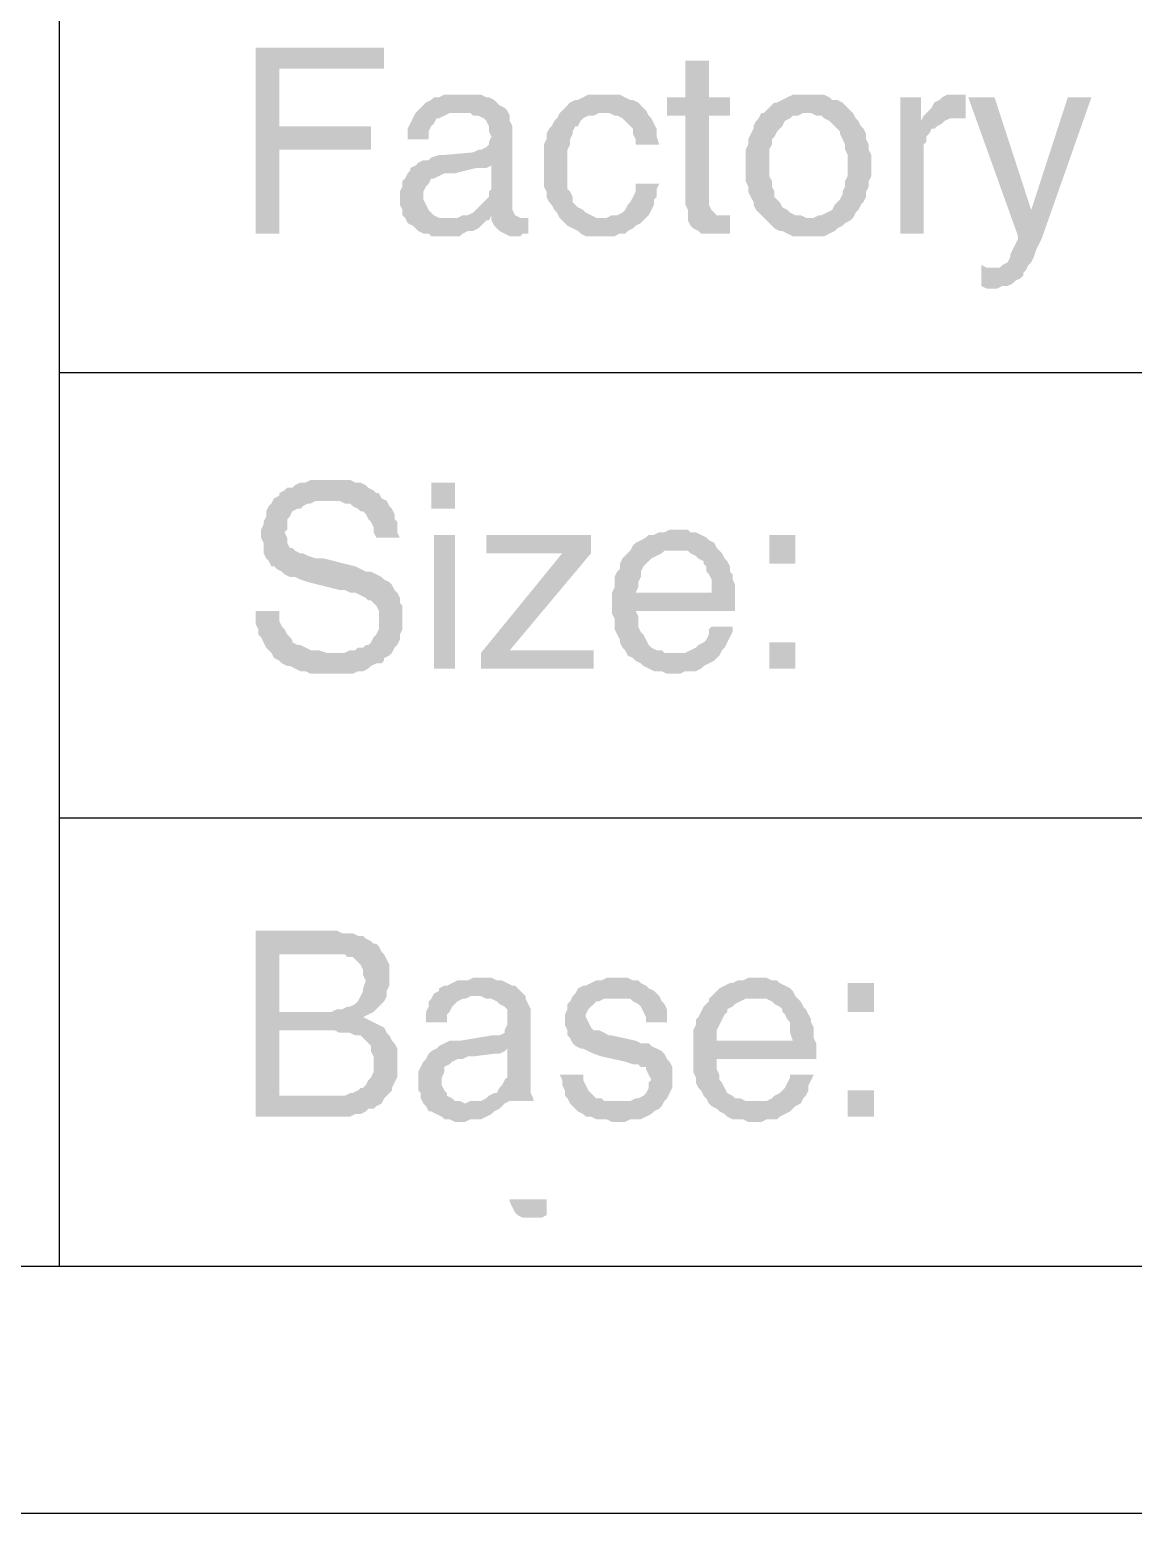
# Model space of a CAD drawing. Header units: millimetres. Extents: x 7018 to 13530, y 4187 to 5692.
# Drawn here: x 7037.02 to 7056.03, y 4524.92 to 4550.47 of the extents above; entities that cross this region are included whole.
import ezdxf

# ---------------------------------------------------------------- set-up
doc = ezdxf.new("R2010")
doc.units = ezdxf.units.MM

msp = doc.modelspace()

# ---------------------------------------------------------------- hatches: boundary and pattern name
at = {"transparency": 33554559}
for points in [[(7043.122, 4550.163), (7040.91, 4550.163), (7040.91, 4546.959), (7041.317, 4546.959), (7041.317, 4548.403), (7042.896, 4548.403), (7042.896, 4548.809), (7041.317, 4548.809), (7041.317, 4549.802), (7043.122, 4549.802), (7043.122, 4549.983)], [(7048.718, 4549.938), (7048.312, 4549.938), (7048.312, 4549.306), (7047.996, 4549.306), (7047.996, 4548.99), (7048.312, 4548.99), (7048.312, 4547.455), (7048.357, 4547.365), (7048.357, 4547.185), (7048.402, 4547.094), (7048.448, 4547.049), (7048.448, 4547.049), (7048.538, 4547.004), (7048.583, 4546.959), (7049.079, 4546.959), (7049.079, 4547.275), (7048.854, 4547.275), (7048.809, 4547.32), (7048.763, 4547.365), (7048.718, 4547.455), (7048.718, 4548.99), (7049.079, 4548.99), (7049.079, 4549.306), (7048.718, 4549.306)], [(7044.476, 4549.351), (7044.16, 4549.351), (7044.07, 4549.306), (7043.979, 4549.306), (7043.934, 4549.261), (7043.844, 4549.216), (7043.799, 4549.17), (7043.754, 4549.125), (7043.709, 4549.08), (7043.664, 4549.035), (7043.618, 4548.945), (7043.573, 4548.854), (7043.528, 4548.764), (7043.528, 4548.584), (7043.889, 4548.584), (7043.889, 4548.719), (7043.934, 4548.809), (7043.979, 4548.854), (7044.025, 4548.945), (7044.07, 4548.945), (7044.16, 4548.99), (7044.25, 4549.035), (7044.431, 4549.035), (7045.243, 4549.08), (7045.198, 4549.125), (7045.108, 4549.17), (7045.063, 4549.216), (7045.018, 4549.261), (7044.927, 4549.306), (7044.882, 4549.306), (7044.792, 4549.351), (7044.566, 4549.351)], [(7046.913, 4549.351), (7046.642, 4549.351), (7046.552, 4549.306), (7046.462, 4549.261), (7046.417, 4549.261), (7046.326, 4549.216), (7046.281, 4549.17), (7046.191, 4549.08), (7046.146, 4549.035), (7047.003, 4549.035), (7047.094, 4548.99), (7047.139, 4548.99), (7047.229, 4548.945), (7047.274, 4548.9), (7047.364, 4548.809), (7047.41, 4548.764), (7047.41, 4548.674), (7047.455, 4548.584), (7047.455, 4548.493), (7047.861, 4548.493), (7047.816, 4548.629), (7047.816, 4548.764), (7047.771, 4548.854), (7047.725, 4548.945), (7047.68, 4548.99), (7047.635, 4549.08), (7047.59, 4549.125), (7047.545, 4549.17), (7047.5, 4549.216), (7047.41, 4549.261), (7047.364, 4549.261), (7047.274, 4549.306), (7047.184, 4549.351), (7047.003, 4549.351)], [(7050.433, 4549.351), (7050.163, 4549.351), (7050.072, 4549.306), (7049.982, 4549.261), (7049.892, 4549.216), (7049.847, 4549.216), (7049.756, 4549.125), (7049.711, 4549.08), (7049.666, 4549.035), (7049.621, 4549.035), (7049.576, 4548.945), (7049.531, 4548.9), (7049.486, 4548.809), (7049.486, 4548.764), (7049.44, 4548.674), (7049.395, 4548.584), (7049.395, 4548.493), (7049.35, 4548.403), (7049.35, 4548.132), (7049.35, 4547.862), (7049.395, 4547.771), (7049.395, 4547.681), (7049.44, 4547.591), (7049.486, 4547.501), (7049.486, 4547.455), (7049.531, 4547.365), (7049.576, 4547.32), (7049.666, 4547.23), (7050.433, 4547.23), (7050.388, 4547.23), (7050.298, 4547.275), (7050.208, 4547.275), (7050.117, 4547.32), (7050.072, 4547.365), (7049.982, 4547.41), (7049.937, 4547.501), (7049.892, 4547.546), (7049.847, 4547.591), (7049.847, 4547.681), (7049.802, 4547.771), (7049.802, 4547.862), (7049.756, 4547.952), (7049.756, 4548.403), (7049.802, 4548.493), (7049.802, 4548.584), (7049.847, 4548.629), (7049.892, 4548.719), (7049.937, 4548.764), (7049.982, 4548.809), (7050.027, 4548.9), (7050.117, 4548.945), (7050.163, 4548.99), (7050.253, 4548.99), (7050.343, 4549.035), (7051.201, 4549.035), (7051.155, 4549.08), (7051.065, 4549.17), (7051.02, 4549.216), (7050.93, 4549.261), (7050.84, 4549.261), (7050.794, 4549.306), (7050.704, 4549.351), (7050.524, 4549.351)], [(7052.374, 4549.306), (7052.013, 4549.306), (7052.013, 4546.959), (7052.419, 4546.959), (7052.419, 4548.493), (7052.464, 4548.539), (7052.464, 4548.629), (7052.509, 4548.674), (7052.555, 4548.764), (7052.6, 4548.764), (7052.645, 4548.809), (7052.735, 4548.854), (7052.374, 4548.9)], [(7053.051, 4549.351), (7052.825, 4549.351), (7052.735, 4549.306), (7052.69, 4549.261), (7052.6, 4549.216), (7052.555, 4549.125), (7052.509, 4549.08), (7052.464, 4549.035), (7052.419, 4548.99), (7053.051, 4548.945), (7053.141, 4548.945), (7053.141, 4549.351), (7053.141, 4549.351)], [(7053.638, 4549.306), (7053.186, 4549.306), (7054.044, 4546.914), (7054.27, 4547.365)], [(7055.308, 4549.306), (7054.901, 4549.306), (7054.27, 4547.365), (7054.044, 4546.914), (7054.044, 4546.869), (7054.044, 4546.869), (7053.999, 4546.778), (7053.954, 4546.688), (7053.909, 4546.598), (7053.909, 4546.553), (7053.863, 4546.462), (7053.773, 4546.417), (7053.728, 4546.372), (7053.638, 4546.372), (7054.179, 4546.327), (7054.224, 4546.417), (7054.27, 4546.462), (7054.315, 4546.553), (7054.36, 4546.688), (7054.405, 4546.778), (7054.45, 4546.869)], [(7045.243, 4549.08), (7044.431, 4549.035), (7044.611, 4549.035), (7044.656, 4548.99), (7044.747, 4548.99), (7044.837, 4548.945), (7044.882, 4548.9), (7044.927, 4548.809), (7044.927, 4548.719), (7044.972, 4548.629), (7044.972, 4548.629), (7044.927, 4548.539), (7044.927, 4548.493), (7044.882, 4548.448), (7044.792, 4548.403), (7044.747, 4548.403), (7044.656, 4548.358), (7044.16, 4548.313), (7044.07, 4548.313), (7043.934, 4548.268), (7043.889, 4548.223), (7043.799, 4548.223), (7043.709, 4548.178), (7044.972, 4548.132), (7044.972, 4547.726), (7044.972, 4547.726), (7044.927, 4547.681), (7044.927, 4547.591), (7044.882, 4547.546), (7044.792, 4547.455), (7044.747, 4547.41), (7044.702, 4547.365), (7044.656, 4547.32), (7044.566, 4547.275), (7044.476, 4547.275), (7044.386, 4547.23), (7043.483, 4547.23), (7043.528, 4547.139), (7043.618, 4547.094), (7043.664, 4547.049), (7043.709, 4547.004), (7043.799, 4546.959), (7043.889, 4546.959), (7043.934, 4546.914), (7044.431, 4546.914), (7044.476, 4546.959), (7044.566, 4547.004), (7044.656, 4547.004), (7044.747, 4547.049), (7044.792, 4547.094), (7044.882, 4547.185), (7044.927, 4547.185), (7044.972, 4547.275), (7045.379, 4547.275), (7045.333, 4547.365), (7045.333, 4548.809), (7045.288, 4548.9), (7045.288, 4548.99)], [(7046.146, 4549.035), (7046.101, 4548.945), (7046.056, 4548.9), (7046.01, 4548.809), (7045.965, 4548.764), (7045.92, 4548.674), (7045.92, 4548.584), (7045.875, 4548.493), (7045.875, 4547.771), (7045.92, 4547.681), (7045.92, 4547.591), (7045.965, 4547.501), (7046.01, 4547.455), (7046.056, 4547.365), (7046.101, 4547.32), (7046.146, 4547.23), (7046.868, 4547.23), (7046.778, 4547.23), (7046.687, 4547.275), (7046.597, 4547.32), (7046.552, 4547.365), (7046.462, 4547.41), (7046.417, 4547.455), (7046.371, 4547.501), (7046.371, 4547.591), (7046.326, 4547.681), (7046.281, 4547.726), (7046.281, 4548.403), (7046.326, 4548.493), (7046.326, 4548.584), (7046.371, 4548.674), (7046.371, 4548.719), (7046.417, 4548.809), (7046.462, 4548.809), (7046.507, 4548.9), (7046.552, 4548.945), (7046.642, 4548.99), (7046.733, 4548.99), (7046.823, 4549.035), (7046.913, 4549.035)], [(7051.201, 4549.035), (7050.433, 4549.035), (7050.479, 4549.035), (7050.569, 4548.99), (7050.659, 4548.99), (7050.704, 4548.945), (7050.794, 4548.9), (7050.84, 4548.854), (7050.93, 4548.764), (7050.975, 4548.719), (7050.975, 4548.674), (7051.02, 4548.584), (7051.065, 4548.493), (7051.065, 4548.403), (7051.11, 4548.313), (7051.11, 4547.952), (7051.065, 4547.862), (7051.065, 4547.771), (7051.02, 4547.681), (7051.02, 4547.636), (7050.975, 4547.546), (7050.93, 4547.501), (7050.885, 4547.455), (7050.84, 4547.365), (7050.749, 4547.32), (7050.659, 4547.275), (7050.614, 4547.275), (7050.524, 4547.23), (7049.666, 4547.23), (7049.711, 4547.185), (7049.802, 4547.094), (7049.847, 4547.049), (7049.937, 4547.004), (7049.982, 4547.004), (7050.072, 4546.959), (7050.163, 4546.914), (7050.704, 4546.914), (7050.794, 4546.959), (7050.885, 4547.004), (7050.93, 4547.049), (7051.02, 4547.094), (7051.065, 4547.139), (7051.155, 4547.185), (7051.201, 4547.23), (7051.201, 4547.23), (7051.246, 4547.32), (7051.291, 4547.365), (7051.336, 4547.455), (7051.381, 4547.501), (7051.426, 4547.591), (7051.426, 4547.681), (7051.471, 4547.771), (7051.471, 4547.862), (7051.517, 4547.952), (7051.517, 4548.132), (7051.517, 4548.313), (7051.471, 4548.403), (7051.471, 4548.493), (7051.426, 4548.584), (7051.426, 4548.674), (7051.381, 4548.764), (7051.336, 4548.809), (7051.291, 4548.9), (7051.246, 4548.945)], [(7052.419, 4548.99), (7052.374, 4548.9), (7052.735, 4548.854), (7052.78, 4548.9), (7052.871, 4548.945), (7053.051, 4548.945)], [(7043.709, 4548.178), (7043.664, 4548.132), (7043.573, 4548.087), (7043.573, 4548.042), (7043.528, 4547.997), (7043.483, 4547.907), (7043.438, 4547.862), (7043.438, 4547.771), (7043.393, 4547.681), (7043.393, 4547.455), (7043.438, 4547.365), (7043.438, 4547.275), (7043.483, 4547.23), (7044.205, 4547.23), (7044.07, 4547.23), (7043.979, 4547.275), (7043.934, 4547.32), (7043.889, 4547.365), (7043.844, 4547.455), (7043.799, 4547.546), (7043.799, 4547.681), (7043.844, 4547.771), (7043.889, 4547.816), (7043.934, 4547.907), (7043.979, 4547.907), (7044.07, 4547.952), (7044.16, 4547.997), (7044.341, 4547.997), (7044.702, 4548.087), (7044.882, 4548.087), (7044.972, 4548.132)], [(7047.861, 4547.816), (7047.455, 4547.816), (7047.455, 4547.681), (7047.41, 4547.591), (7047.364, 4547.501), (7047.319, 4547.455), (7047.274, 4547.365), (7047.229, 4547.32), (7047.139, 4547.275), (7047.048, 4547.275), (7046.958, 4547.23), (7046.146, 4547.23), (7046.191, 4547.185), (7046.236, 4547.139), (7046.281, 4547.094), (7046.371, 4547.049), (7046.462, 4547.004), (7046.507, 4546.959), (7046.597, 4546.914), (7047.094, 4546.914), (7047.184, 4546.959), (7047.274, 4546.959), (7047.319, 4547.004), (7047.41, 4547.049), (7047.455, 4547.094), (7047.545, 4547.139), (7047.59, 4547.185), (7047.635, 4547.23), (7047.68, 4547.275), (7047.725, 4547.365), (7047.771, 4547.455), (7047.771, 4547.546), (7047.816, 4547.591), (7047.816, 4547.726)], [(7045.379, 4547.275), (7044.972, 4547.275), (7044.972, 4547.185), (7045.469, 4547.23), (7045.469, 4547.23)], [(7045.604, 4547.23), (7045.469, 4547.23), (7044.972, 4547.185), (7045.018, 4547.094), (7045.063, 4547.049), (7045.063, 4547.049), (7045.108, 4547.004), (7045.198, 4546.959), (7045.288, 4546.914), (7045.469, 4546.914), (7045.514, 4546.959), (7045.604, 4546.959)], [(7053.412, 4546.417), (7053.412, 4546.056), (7053.412, 4546.056), (7053.502, 4546.011), (7053.683, 4546.011), (7053.773, 4546.056), (7053.863, 4546.056), (7053.954, 4546.101), (7053.999, 4546.147), (7054.089, 4546.192), (7054.134, 4546.237), (7054.134, 4546.282), (7054.179, 4546.327), (7053.638, 4546.372), (7053.502, 4546.372)], [(7042.174, 4542.717), (7041.858, 4542.717), (7041.768, 4542.671), (7041.678, 4542.671), (7041.587, 4542.626), (7041.542, 4542.581), (7041.452, 4542.581), (7041.407, 4542.536), (7041.317, 4542.491), (7041.317, 4542.446), (7041.226, 4542.401), (7042.174, 4542.355), (7042.355, 4542.355), (7042.445, 4542.31), (7042.535, 4542.31), (7042.58, 4542.265), (7042.671, 4542.22), (7042.716, 4542.175), (7042.761, 4542.175), (7042.806, 4542.13), (7042.851, 4542.04), (7042.896, 4541.994), (7042.941, 4541.904), (7042.941, 4541.814), (7042.987, 4541.724), (7043.393, 4541.724), (7043.348, 4541.814), (7043.348, 4541.994), (7043.302, 4542.04), (7043.302, 4542.13), (7043.257, 4542.22), (7043.212, 4542.265), (7043.167, 4542.355), (7043.077, 4542.401), (7043.032, 4542.491), (7042.987, 4542.491), (7042.941, 4542.536), (7042.851, 4542.581), (7042.806, 4542.626), (7042.716, 4542.671), (7042.626, 4542.671), (7042.535, 4542.717), (7042.264, 4542.717)], [(7044.341, 4542.22), (7044.341, 4542.671), (7043.934, 4542.671), (7043.934, 4542.22)], [(7041.226, 4542.401), (7041.181, 4542.31), (7041.136, 4542.265), (7041.091, 4542.175), (7041.091, 4542.085), (7041.046, 4541.994), (7041.046, 4541.949), (7041.001, 4541.859), (7041.001, 4541.724), (7041.001, 4541.724), (7041.046, 4541.633), (7041.046, 4541.453), (7041.091, 4541.363), (7041.136, 4541.317), (7041.181, 4541.227), (7041.226, 4541.227), (7041.272, 4541.182), (7041.362, 4541.137), (7041.407, 4541.092), (7041.497, 4541.047), (7041.587, 4541.047), (7041.678, 4541.001), (7041.813, 4540.956), (7042.355, 4540.821), (7042.445, 4540.821), (7042.535, 4540.776), (7042.626, 4540.776), (7042.716, 4540.731), (7042.806, 4540.686), (7042.851, 4540.64), (7042.896, 4540.64), (7042.941, 4540.595), (7042.987, 4540.55), (7043.032, 4540.46), (7043.032, 4540.144), (7042.987, 4540.054), (7042.941, 4540.009), (7042.896, 4539.918), (7042.851, 4539.873), (7042.806, 4539.873), (7042.761, 4539.828), (7042.671, 4539.828), (7042.626, 4539.783), (7042.535, 4539.783), (7042.445, 4539.738), (7041.181, 4539.738), (7041.226, 4539.648), (7041.317, 4539.602), (7041.362, 4539.557), (7041.452, 4539.512), (7041.497, 4539.512), (7041.587, 4539.467), (7041.678, 4539.422), (7041.768, 4539.422), (7041.858, 4539.377), (7042.58, 4539.377), (7042.671, 4539.422), (7042.761, 4539.422), (7042.851, 4539.467), (7042.896, 4539.512), (7042.987, 4539.557), (7043.077, 4539.557), (7043.122, 4539.602), (7043.122, 4539.648), (7043.212, 4539.693), (7043.257, 4539.738), (7043.302, 4539.828), (7043.348, 4539.873), (7043.393, 4539.963), (7043.393, 4540.054), (7043.438, 4540.144), (7043.438, 4540.325), (7043.438, 4540.55), (7043.393, 4540.595), (7043.393, 4540.686), (7043.348, 4540.776), (7043.302, 4540.821), (7043.257, 4540.911), (7043.257, 4540.911), (7043.212, 4540.956), (7043.122, 4541.001), (7043.077, 4541.047), (7042.987, 4541.092), (7042.896, 4541.137), (7042.806, 4541.137), (7042.716, 4541.182), (7042.626, 4541.227), (7042.084, 4541.363), (7041.949, 4541.363), (7041.813, 4541.408), (7041.723, 4541.453), (7041.678, 4541.453), (7041.587, 4541.498), (7041.542, 4541.543), (7041.497, 4541.543), (7041.452, 4541.633), (7041.452, 4541.724), (7041.407, 4541.814), (7041.452, 4541.859), (7041.452, 4542.04), (7041.497, 4542.085), (7041.542, 4542.175), (7041.633, 4542.22), (7041.678, 4542.22), (7041.723, 4542.265), (7041.813, 4542.31), (7041.858, 4542.31), (7041.949, 4542.355), (7042.174, 4542.355)], [(7048.177, 4541.859), (7048.041, 4541.859), (7047.951, 4541.814), (7047.861, 4541.814), (7047.771, 4541.769), (7047.68, 4541.769), (7047.635, 4541.724), (7047.545, 4541.678), (7047.455, 4541.633), (7047.41, 4541.588), (7047.364, 4541.498), (7048.357, 4541.498), (7048.402, 4541.453), (7048.493, 4541.408), (7048.538, 4541.363), (7048.628, 4541.317), (7048.628, 4541.272), (7048.673, 4541.227), (7048.673, 4541.137), (7048.718, 4541.092), (7048.763, 4541.001), (7048.763, 4540.776), (7047.048, 4540.776), (7047.048, 4540.415), (7047.094, 4540.325), (7047.094, 4540.144), (7047.139, 4540.054), (7047.184, 4539.963), (7047.184, 4539.918), (7047.229, 4539.828), (7047.274, 4539.783), (7047.319, 4539.693), (7048.132, 4539.738), (7047.951, 4539.738), (7047.906, 4539.783), (7047.816, 4539.783), (7047.725, 4539.828), (7047.68, 4539.873), (7047.635, 4539.963), (7047.635, 4539.963), (7047.59, 4540.054), (7047.545, 4540.099), (7047.5, 4540.189), (7047.5, 4540.37), (7047.455, 4540.46), (7049.17, 4540.46), (7049.17, 4540.911), (7049.125, 4541.001), (7049.125, 4541.092), (7049.079, 4541.137), (7049.079, 4541.227), (7049.034, 4541.317), (7048.989, 4541.363), (7048.944, 4541.453), (7048.899, 4541.498), (7048.854, 4541.543), (7048.809, 4541.633), (7048.718, 4541.678), (7048.673, 4541.724), (7048.583, 4541.769), (7048.493, 4541.814), (7048.402, 4541.814), (7048.357, 4541.859), (7048.267, 4541.859)], [(7044.341, 4539.467), (7044.341, 4541.769), (7043.979, 4541.769), (7043.979, 4539.467)], [(7046.687, 4541.769), (7044.882, 4541.769), (7044.882, 4541.453), (7046.191, 4541.453), (7044.792, 4539.738), (7044.792, 4539.467), (7046.733, 4539.467), (7046.733, 4539.783), (7045.288, 4539.783), (7046.687, 4541.453), (7046.687, 4541.633)], [(7050.208, 4541.272), (7050.208, 4541.769), (7049.756, 4541.769), (7049.756, 4541.272)], [(7047.364, 4541.498), (7047.319, 4541.453), (7047.274, 4541.408), (7047.229, 4541.363), (7047.184, 4541.272), (7047.184, 4541.182), (7047.139, 4541.137), (7047.094, 4541.047), (7047.094, 4540.866), (7047.048, 4540.776), (7047.455, 4540.776), (7047.5, 4540.866), (7047.5, 4540.956), (7047.545, 4541.047), (7047.545, 4541.137), (7047.59, 4541.227), (7047.635, 4541.272), (7047.68, 4541.317), (7047.725, 4541.363), (7047.816, 4541.408), (7047.906, 4541.453), (7047.951, 4541.498), (7048.132, 4541.498)], [(7041.317, 4540.46), (7040.91, 4540.46), (7040.91, 4540.234), (7040.956, 4540.144), (7040.956, 4540.054), (7041.001, 4540.009), (7041.046, 4539.918), (7041.091, 4539.828), (7041.136, 4539.783), (7041.181, 4539.738), (7042.219, 4539.738), (7042.129, 4539.738), (7041.994, 4539.783), (7041.858, 4539.783), (7041.768, 4539.828), (7041.678, 4539.873), (7041.633, 4539.873), (7041.542, 4539.918), (7041.542, 4539.963), (7041.497, 4540.009), (7041.452, 4540.054), (7041.407, 4540.144), (7041.362, 4540.189), (7041.317, 4540.279), (7041.317, 4540.37)], [(7049.125, 4540.189), (7048.763, 4540.189), (7048.718, 4540.144), (7048.718, 4540.054), (7048.673, 4539.963), (7048.628, 4539.918), (7048.538, 4539.873), (7048.493, 4539.828), (7048.402, 4539.783), (7048.312, 4539.738), (7048.132, 4539.738), (7047.319, 4539.693), (7047.319, 4539.693), (7047.41, 4539.648), (7047.455, 4539.602), (7047.545, 4539.557), (7047.59, 4539.512), (7047.68, 4539.467), (7047.771, 4539.422), (7047.906, 4539.422), (7047.996, 4539.377), (7048.222, 4539.377), (7048.312, 4539.422), (7048.493, 4539.422), (7048.583, 4539.467), (7048.628, 4539.512), (7048.718, 4539.557), (7048.809, 4539.602), (7048.854, 4539.648), (7048.899, 4539.693), (7048.944, 4539.783), (7048.989, 4539.828), (7049.034, 4539.918), (7049.079, 4540.009), (7049.125, 4540.099)], [(7050.208, 4539.467), (7050.208, 4539.918), (7049.756, 4539.918), (7049.756, 4539.467)], [(7042.31, 4534.954), (7040.91, 4534.954), (7040.91, 4531.749), (7042.535, 4531.749), (7042.626, 4531.795), (7042.716, 4531.795), (7042.806, 4531.84), (7042.851, 4531.885), (7042.941, 4531.885), (7042.987, 4531.93), (7043.077, 4531.975), (7043.077, 4531.975), (7043.122, 4532.065), (7041.317, 4532.11), (7041.317, 4533.239), (7042.174, 4533.239), (7043.122, 4533.284), (7043.032, 4533.329), (7043.032, 4533.329), (7042.941, 4533.374), (7042.851, 4533.419), (7042.761, 4533.464), (7042.851, 4533.51), (7042.941, 4533.555), (7041.317, 4533.555), (7041.317, 4534.548), (7042.174, 4534.548), (7043.077, 4534.593), (7043.032, 4534.683), (7042.987, 4534.728), (7042.941, 4534.728), (7042.896, 4534.773), (7042.806, 4534.818), (7042.761, 4534.864), (7042.671, 4534.864), (7042.58, 4534.909), (7042.4, 4534.909)], [(7043.077, 4534.593), (7042.174, 4534.548), (7042.445, 4534.548), (7042.49, 4534.502), (7042.58, 4534.502), (7042.626, 4534.457), (7042.671, 4534.412), (7042.716, 4534.367), (7042.761, 4534.277), (7042.761, 4534.187), (7042.806, 4534.096), (7042.806, 4534.096), (7042.761, 4533.961), (7042.761, 4533.916), (7042.716, 4533.825), (7042.671, 4533.735), (7042.626, 4533.69), (7042.626, 4533.69), (7042.535, 4533.645), (7042.49, 4533.645), (7042.4, 4533.6), (7042.31, 4533.6), (7042.219, 4533.555), (7041.317, 4533.555), (7042.941, 4533.555), (7043.032, 4533.645), (7043.077, 4533.69), (7043.122, 4533.735), (7043.167, 4533.825), (7043.167, 4533.916), (7043.212, 4534.006), (7043.212, 4534.187), (7043.212, 4534.367), (7043.167, 4534.457), (7043.122, 4534.548)], [(7044.792, 4534.141), (7044.656, 4534.141), (7044.566, 4534.096), (7044.386, 4534.096), (7044.295, 4534.051), (7044.205, 4534.006), (7044.16, 4534.006), (7044.07, 4533.961), (7044.07, 4533.916), (7043.979, 4533.871), (7043.934, 4533.78), (7043.889, 4533.735), (7043.889, 4533.645), (7043.844, 4533.555), (7043.844, 4533.374), (7044.205, 4533.374), (7044.205, 4533.51), (7044.25, 4533.555), (7044.295, 4533.645), (7044.341, 4533.69), (7044.386, 4533.735), (7044.476, 4533.78), (7044.521, 4533.78), (7044.611, 4533.825), (7045.559, 4533.825), (7045.469, 4533.916), (7045.424, 4533.961), (7045.379, 4534.006), (7045.333, 4534.006), (7045.243, 4534.051), (7045.153, 4534.096), (7045.063, 4534.096), (7044.972, 4534.141), (7044.882, 4534.141)], [(7047.094, 4534.141), (7046.958, 4534.141), (7046.868, 4534.096), (7046.778, 4534.096), (7046.687, 4534.051), (7046.597, 4534.006), (7046.552, 4534.006), (7046.462, 4533.961), (7046.417, 4533.871), (7046.371, 4533.825), (7046.326, 4533.735), (7046.281, 4533.69), (7046.281, 4533.6), (7046.236, 4533.51), (7046.236, 4533.329), (7046.281, 4533.239), (7046.281, 4533.148), (7046.326, 4533.103), (7046.371, 4533.013), (7046.417, 4532.968), (7046.507, 4532.923), (7046.552, 4532.923), (7046.642, 4532.878), (7046.733, 4532.833), (7046.868, 4532.787), (7047.274, 4532.697), (7047.274, 4532.697), (7047.41, 4532.652), (7047.5, 4532.652), (7047.545, 4532.607), (7047.635, 4532.607), (7047.635, 4532.562), (7047.68, 4532.472), (7047.725, 4532.381), (7047.68, 4532.336), (7047.68, 4532.246), (7047.635, 4532.156), (7047.59, 4532.11), (7047.5, 4532.065), (7047.455, 4532.065), (7047.364, 4532.02), (7047.184, 4532.02), (7046.326, 4531.975), (7046.371, 4531.93), (7046.417, 4531.885), (7046.462, 4531.84), (7046.552, 4531.795), (7046.597, 4531.749), (7046.687, 4531.749), (7046.778, 4531.704), (7046.958, 4531.704), (7047.048, 4531.659), (7047.274, 4531.659), (7047.364, 4531.704), (7047.545, 4531.704), (7047.635, 4531.749), (7047.725, 4531.795), (7047.771, 4531.84), (7047.861, 4531.885), (7047.861, 4531.885), (7047.906, 4531.93), (7047.951, 4532.02), (7047.996, 4532.065), (7048.041, 4532.156), (7048.086, 4532.246), (7048.086, 4532.426), (7048.086, 4532.607), (7048.041, 4532.697), (7047.996, 4532.742), (7047.951, 4532.833), (7047.951, 4532.833), (7047.906, 4532.878), (7047.816, 4532.923), (7047.725, 4532.968), (7047.68, 4533.013), (7047.545, 4533.013), (7047.455, 4533.058), (7047.048, 4533.148), (7047.003, 4533.148), (7046.913, 4533.194), (7046.823, 4533.239), (7046.733, 4533.239), (7046.687, 4533.284), (7046.687, 4533.284), (7046.642, 4533.374), (7046.597, 4533.464), (7046.597, 4533.51), (7046.642, 4533.6), (7046.687, 4533.645), (7046.733, 4533.69), (7046.778, 4533.735), (7046.823, 4533.735), (7046.913, 4533.78), (7047.094, 4533.78), (7047.861, 4533.825), (7047.816, 4533.871), (7047.771, 4533.916), (7047.68, 4533.961), (7047.635, 4534.006), (7047.545, 4534.051), (7047.5, 4534.096), (7047.41, 4534.096), (7047.319, 4534.141), (7047.229, 4534.141)], [(7049.531, 4534.141), (7049.395, 4534.141), (7049.305, 4534.096), (7049.215, 4534.096), (7049.125, 4534.051), (7049.079, 4534.051), (7048.989, 4534.006), (7048.899, 4533.961), (7048.854, 4533.916), (7048.809, 4533.871), (7048.718, 4533.78), (7049.711, 4533.78), (7049.802, 4533.735), (7049.847, 4533.69), (7049.937, 4533.645), (7049.982, 4533.6), (7049.982, 4533.555), (7050.027, 4533.51), (7050.072, 4533.419), (7050.117, 4533.374), (7050.117, 4533.194), (7050.163, 4533.058), (7048.448, 4533.058), (7048.448, 4532.517), (7048.493, 4532.426), (7048.493, 4532.336), (7048.538, 4532.246), (7048.583, 4532.201), (7048.628, 4532.11), (7048.673, 4532.065), (7048.718, 4531.975), (7049.531, 4532.02), (7049.35, 4532.02), (7049.26, 4532.065), (7049.17, 4532.065), (7049.125, 4532.11), (7049.034, 4532.156), (7048.989, 4532.246), (7048.989, 4532.246), (7048.944, 4532.336), (7048.899, 4532.381), (7048.899, 4532.472), (7048.854, 4532.562), (7048.854, 4532.742), (7050.569, 4532.742), (7050.569, 4533.013), (7050.524, 4533.103), (7050.524, 4533.284), (7050.479, 4533.374), (7050.479, 4533.419), (7050.433, 4533.51), (7050.388, 4533.6), (7050.343, 4533.645), (7050.298, 4533.735), (7050.253, 4533.78), (7050.208, 4533.825), (7050.163, 4533.916), (7050.117, 4533.961), (7050.027, 4534.006), (7049.937, 4534.051), (7049.892, 4534.096), (7049.802, 4534.096), (7049.711, 4534.141), (7049.621, 4534.141)], [(7051.562, 4533.555), (7051.562, 4534.051), (7051.11, 4534.051), (7051.11, 4533.555)], [(7045.559, 4533.825), (7044.747, 4533.825), (7044.792, 4533.825), (7044.882, 4533.78), (7044.972, 4533.78), (7045.063, 4533.735), (7045.108, 4533.69), (7045.198, 4533.645), (7045.243, 4533.6), (7045.243, 4533.329), (7045.198, 4533.239), (7045.198, 4533.194), (7045.108, 4533.148), (7044.972, 4533.148), (7044.431, 4533.058), (7044.25, 4533.058), (7044.16, 4533.013), (7044.07, 4532.968), (7044.025, 4532.923), (7045.243, 4532.923), (7045.243, 4532.517), (7045.243, 4532.426), (7045.198, 4532.381), (7045.153, 4532.291), (7045.108, 4532.246), (7045.063, 4532.156), (7045.018, 4532.156), (7044.927, 4532.11), (7044.882, 4532.065), (7044.792, 4532.02), (7044.611, 4532.02), (7044.521, 4531.975), (7043.799, 4531.975), (7043.844, 4531.93), (7043.889, 4531.84), (7043.934, 4531.84), (7044.025, 4531.795), (7044.115, 4531.749), (7044.16, 4531.704), (7044.25, 4531.704), (7044.341, 4531.659), (7044.521, 4531.659), (7044.611, 4531.704), (7044.792, 4531.704), (7044.882, 4531.749), (7044.972, 4531.795), (7045.018, 4531.84), (7045.108, 4531.885), (7045.153, 4531.93), (7045.198, 4531.975), (7045.288, 4532.02), (7045.694, 4532.02), (7045.694, 4532.065), (7045.649, 4532.156), (7045.649, 4533.6), (7045.604, 4533.69), (7045.559, 4533.78)], [(7047.861, 4533.825), (7047.094, 4533.78), (7047.364, 4533.78), (7047.41, 4533.735), (7047.5, 4533.69), (7047.5, 4533.69), (7047.545, 4533.645), (7047.59, 4533.555), (7047.635, 4533.464), (7047.635, 4533.374), (7047.996, 4533.374), (7047.996, 4533.6), (7047.951, 4533.69), (7047.906, 4533.735)], [(7048.718, 4533.78), (7048.718, 4533.735), (7048.673, 4533.69), (7048.628, 4533.645), (7048.583, 4533.555), (7048.538, 4533.464), (7048.493, 4533.419), (7048.493, 4533.329), (7048.448, 4533.239), (7048.448, 4533.058), (7048.854, 4533.058), (7048.854, 4533.239), (7048.899, 4533.329), (7048.944, 4533.419), (7048.989, 4533.51), (7049.034, 4533.555), (7049.034, 4533.6), (7049.125, 4533.645), (7049.17, 4533.69), (7049.26, 4533.735), (7049.35, 4533.78), (7049.531, 4533.78)], [(7043.122, 4533.284), (7042.174, 4533.239), (7042.264, 4533.239), (7042.355, 4533.194), (7042.535, 4533.194), (7042.626, 4533.148), (7042.716, 4533.148), (7042.761, 4533.103), (7042.761, 4533.103), (7042.851, 4533.013), (7042.896, 4532.968), (7042.896, 4532.878), (7042.941, 4532.787), (7042.941, 4532.517), (7042.896, 4532.426), (7042.851, 4532.381), (7042.806, 4532.291), (7042.761, 4532.246), (7042.716, 4532.246), (7042.671, 4532.201), (7042.58, 4532.156), (7042.535, 4532.156), (7042.445, 4532.11), (7041.317, 4532.11), (7043.122, 4532.065), (7043.167, 4532.11), (7043.257, 4532.201), (7043.257, 4532.246), (7043.302, 4532.336), (7043.348, 4532.426), (7043.348, 4532.923), (7043.302, 4533.013), (7043.257, 4533.058), (7043.212, 4533.148), (7043.167, 4533.194)], [(7044.025, 4532.923), (7043.934, 4532.878), (7043.889, 4532.833), (7043.889, 4532.833), (7043.844, 4532.742), (7043.799, 4532.697), (7043.754, 4532.607), (7043.709, 4532.517), (7043.709, 4532.336), (7043.709, 4532.201), (7043.754, 4532.156), (7043.754, 4532.065), (7043.799, 4531.975), (7044.521, 4531.975), (7044.431, 4532.02), (7044.341, 4532.02), (7044.295, 4532.065), (7044.205, 4532.11), (7044.205, 4532.156), (7044.16, 4532.201), (7044.115, 4532.291), (7044.115, 4532.426), (7044.16, 4532.517), (7044.16, 4532.607), (7044.25, 4532.652), (7044.295, 4532.697), (7044.386, 4532.742), (7044.476, 4532.742), (7044.566, 4532.787), (7044.656, 4532.787), (7045.018, 4532.833), (7045.108, 4532.833), (7045.198, 4532.878), (7045.243, 4532.923)], [(7046.552, 4532.472), (7046.146, 4532.472), (7046.191, 4532.381), (7046.191, 4532.291), (7046.236, 4532.201), (7046.236, 4532.11), (7046.281, 4532.065), (7046.326, 4531.975), (7047.184, 4532.02), (7046.913, 4532.02), (7046.868, 4532.065), (7046.778, 4532.065), (7046.733, 4532.11), (7046.687, 4532.156), (7046.642, 4532.201), (7046.597, 4532.291), (7046.552, 4532.381)], [(7050.524, 4532.472), (7050.117, 4532.472), (7050.117, 4532.426), (7050.072, 4532.336), (7050.027, 4532.246), (7049.982, 4532.201), (7049.937, 4532.156), (7049.847, 4532.11), (7049.802, 4532.065), (7049.711, 4532.02), (7049.531, 4532.02), (7048.718, 4531.975), (7048.718, 4531.975), (7048.763, 4531.93), (7048.854, 4531.885), (7048.899, 4531.84), (7048.989, 4531.795), (7049.034, 4531.749), (7049.125, 4531.704), (7049.305, 4531.704), (7049.395, 4531.659), (7049.621, 4531.659), (7049.711, 4531.704), (7049.892, 4531.704), (7049.937, 4531.749), (7050.027, 4531.795), (7050.117, 4531.84), (7050.163, 4531.885), (7050.208, 4531.93), (7050.298, 4531.975), (7050.343, 4532.065), (7050.388, 4532.11), (7050.433, 4532.201), (7050.433, 4532.291), (7050.479, 4532.381)], [(7051.562, 4531.749), (7051.562, 4532.201), (7051.11, 4532.201), (7051.11, 4531.749)], [(7045.92, 4530.324), (7045.785, 4530.324), (7045.288, 4530.279), (7045.333, 4530.188), (7045.379, 4530.098), (7045.379, 4530.098), (7045.424, 4530.053), (7045.514, 4530.008), (7045.83, 4530.008), (7045.92, 4530.053)], [(7045.694, 4530.324), (7045.288, 4530.324), (7045.288, 4530.279), (7045.785, 4530.324), (7045.785, 4530.324)]]:
    msp.add_hatch(color=256, dxfattribs=at).paths.add_polyline_path(points)

# ---------------------------------------------------------------- linework, layer by layer
msp.add_line((7024.708, 4529.177), (7433.963, 4529.177))
msp.add_lwpolyline([(7438.001, 4524.918), (7438.001, 4821.918), (7018.001, 4821.918), (7018.001, 4524.918)], close=True)
for points in [[(7037.526, 4815.918), (7037.526, 4529.177)], [(7037.526, 4544.567), (7386.596, 4544.567)], [(7037.526, 4536.894), (7333.656, 4536.894)]]:
    msp.add_lwpolyline(points)

doc.saveas('drawing.dxf')
